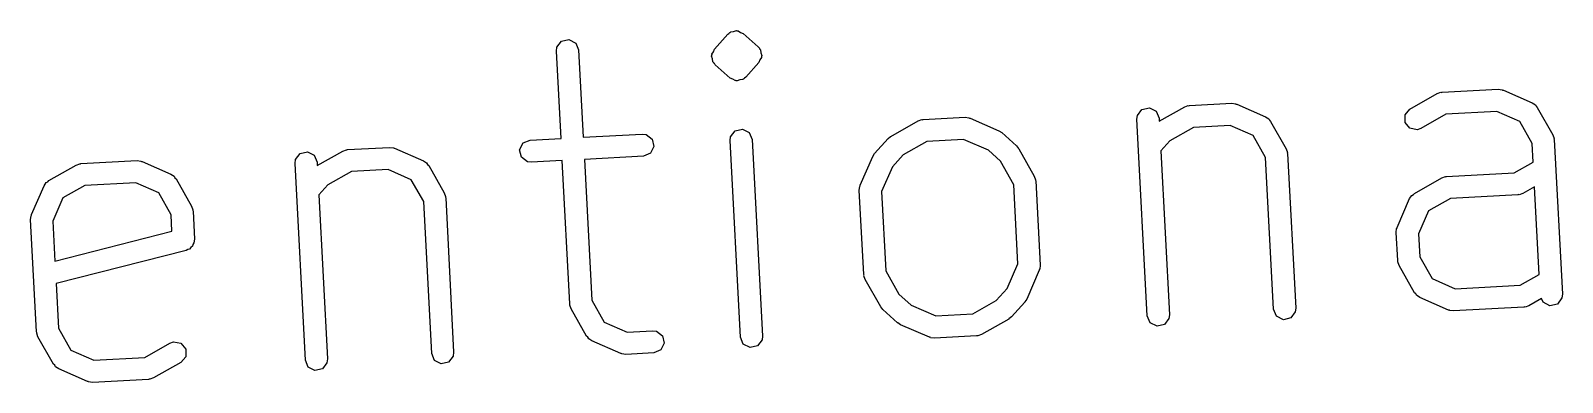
# Model space of a CAD drawing. Extents: x 59.1 to 150, y -119.5 to -80.2.
# Drawn here: x 105.37 to 115.75, y -91.36 to -88.98 of the extents above; entities that cross this region are included whole.
import ezdxf

# ---------------------------------------------------------------- set-up
doc = ezdxf.new("R2010")
doc.units = 0
doc.layers.add('BLACK', color=7, linetype='CONTINUOUS')

msp = doc.modelspace()

# ---------------------------------------------------------------- linework, layer by layer
at = {"layer": 'BLACK', "linetype": 'CONTINUOUS'}
for p, q in [((108.933, -89.0892), (108.964, -89.0483)), ((108.964, -89.0483), (109.014, -89.0367)), ((109.014, -89.0367), (109.06, -89.06)), ((109.06, -89.06), (109.08, -89.1072)), ((110, -89.1012), (110.09, -89.0012)), ((110.09, -89.0012), (110.098, -88.9951)), ((110.098, -88.9951), (110.1, -88.9922)), ((110.1, -88.9922), (110.103, -88.9912)), ((110.103, -88.9911), (110.105, -88.9884)), ((110.103, -88.9912), (110.103, -88.9911)), ((110.105, -88.9884), (110.107, -88.988)), ((110.107, -88.988), (110.111, -88.9851)), ((110.111, -88.9851), (110.13, -88.9824)), ((110.13, -88.9824), (110.149, -88.9764)), ((110.149, -88.9764), (110.152, -88.9777)), ((110.152, -88.9777), (110.155, -88.9769)), ((110.155, -88.9769), (110.158, -88.9785)), ((110.158, -88.9785), (110.162, -88.978)), ((110.162, -88.978), (110.178, -88.9883)), ((110.178, -88.9883), (110.196, -88.9956)), ((110.196, -88.9956), (110.296, -89.0857)), ((108.93, -89.1151), (108.933, -89.0892)), ((108.961, -89.7059), (108.93, -89.1151)), ((109.08, -89.1072), (109.111, -89.6981)), ((109.981, -89.1488), (109.984, -89.1425)), ((109.987, -89.1673), (109.981, -89.1488)), ((109.983, -89.1358), (109.993, -89.1193)), ((109.984, -89.1425), (109.983, -89.1358)), ((109.99, -89.1866), (109.987, -89.1673)), ((109.993, -89.1193), (110, -89.1012)), ((110.296, -89.0857), (110.303, -89.0935)), ((110.303, -89.0935), (110.305, -89.0953)), ((110.305, -89.0953), (110.306, -89.0985)), ((110.306, -89.0985), (110.313, -89.1063)), ((110.32, -89.1571), (110.309, -89.1736)), ((110.313, -89.1063), (110.315, -89.1255)), ((110.315, -89.1255), (110.321, -89.1441)), ((110.321, -89.1441), (110.319, -89.1504)), ((110.319, -89.1504), (110.32, -89.1571)), ((109.996, -89.1944), (109.99, -89.1866)), ((109.997, -89.1976), (109.996, -89.1944)), ((110, -89.1994), (109.997, -89.1976)), ((110.006, -89.2072), (110, -89.1994)), ((110.106, -89.2973), (110.006, -89.2072)), ((110.302, -89.1916), (110.212, -89.2917)), ((110.309, -89.1736), (110.302, -89.1916)), ((110.124, -89.3046), (110.106, -89.2973)), ((110.141, -89.3149), (110.124, -89.3046)), ((110.144, -89.3144), (110.141, -89.3149)), ((110.147, -89.316), (110.144, -89.3144)), ((110.15, -89.3152), (110.147, -89.316)), ((110.154, -89.3165), (110.15, -89.3152)), ((110.172, -89.3105), (110.154, -89.3165)), ((110.191, -89.3078), (110.172, -89.3105)), ((110.195, -89.3049), (110.191, -89.3078)), ((110.197, -89.3045), (110.195, -89.3049)), ((110.199, -89.3018), (110.197, -89.3045)), ((110.202, -89.3007), (110.199, -89.3017)), ((110.199, -89.3017), (110.199, -89.3018)), ((110.204, -89.2978), (110.202, -89.3007)), ((110.212, -89.2917), (110.204, -89.2978)), ((114.933, -89.393), (115.313, -89.373)), ((115.313, -89.373), (115.339, -89.3762)), ((115.339, -89.3762), (115.342, -89.3789)), ((115.342, -89.3789), (115.347, -89.3792)), ((115.347, -89.3792), (115.542, -89.4643)), ((113.188, -89.4924), (113.212, -89.4836)), ((113.212, -89.4836), (113.216, -89.4844)), ((113.216, -89.4844), (113.221, -89.4827)), ((113.221, -89.4827), (113.506, -89.4677)), ((113.506, -89.4677), (113.532, -89.4709)), ((113.532, -89.4709), (113.535, -89.4736)), ((113.535, -89.4736), (113.54, -89.4739)), ((113.54, -89.4739), (113.735, -89.559)), ((114.714, -89.5077), (114.899, -89.4026)), ((114.899, -89.4026), (114.924, -89.3939)), ((114.924, -89.3939), (114.928, -89.3947)), ((114.928, -89.3947), (114.933, -89.393)), ((115.542, -89.4643), (115.564, -89.4787)), ((115.564, -89.4787), (115.569, -89.4888)), ((111.195, -89.6921), (111.38, -89.5871)), ((111.38, -89.5871), (111.405, -89.5783)), ((111.405, -89.5783), (111.409, -89.5792)), ((111.409, -89.5792), (111.414, -89.5774)), ((111.414, -89.5774), (111.699, -89.5624)), ((111.699, -89.5624), (111.725, -89.5656)), ((111.725, -89.5656), (111.728, -89.5683)), ((111.728, -89.5683), (111.733, -89.5686)), ((111.733, -89.5686), (111.928, -89.6537)), ((112.864, -89.5765), (112.868, -89.5506)), ((112.934, -90.908), (112.864, -89.5765)), ((112.868, -89.5506), (112.898, -89.5096)), ((112.898, -89.5096), (112.948, -89.4981)), ((112.948, -89.4981), (112.994, -89.5214)), ((112.994, -89.5214), (113.014, -89.5686)), ((113.014, -89.5686), (113.015, -89.5901)), ((113.015, -89.5901), (113.188, -89.4924)), ((113.735, -89.559), (113.757, -89.5734)), ((113.757, -89.5734), (113.762, -89.5835)), ((113.762, -89.5835), (113.77, -89.5908)), ((114.681, -89.5468), (114.714, -89.5077)), ((114.681, -89.5981), (114.681, -89.5468)), ((114.958, -89.5418), (114.788, -89.6382)), ((115.303, -89.5238), (114.958, -89.5418)), ((115.459, -89.5918), (115.303, -89.5238)), ((115.569, -89.4888), (115.577, -89.4961)), ((115.577, -89.4961), (115.682, -89.6813)), ((109.111, -89.6981), (109.511, -89.6771)), ((109.511, -89.6771), (109.537, -89.6803)), ((109.537, -89.6803), (109.578, -89.7111)), ((110.109, -89.6952), (110.14, -89.6542)), ((110.14, -89.6542), (110.19, -89.6427)), ((110.19, -89.6427), (110.236, -89.6659)), ((110.236, -89.6659), (110.256, -89.7132)), ((111.928, -89.6537), (111.947, -89.6661)), ((111.947, -89.6661), (111.948, -89.6667)), ((111.948, -89.6667), (112.048, -89.7569)), ((113.246, -89.6316), (113.087, -89.7219)), ((113.496, -89.6185), (113.246, -89.6316)), ((113.652, -89.6865), (113.496, -89.6185)), ((113.736, -89.8346), (113.652, -89.6865)), ((113.77, -89.5908), (113.875, -89.776)), ((114.713, -89.6376), (114.681, -89.5981)), ((114.764, -89.6469), (114.713, -89.6376)), ((114.788, -89.6382), (114.764, -89.6469)), ((115.543, -89.7399), (115.459, -89.5918)), ((115.682, -89.6813), (115.691, -89.7058)), ((107.309, -89.8892), (107.481, -89.7914)), ((107.481, -89.7914), (107.506, -89.7827)), ((107.506, -89.7827), (107.51, -89.7835)), ((107.51, -89.7835), (107.514, -89.7818)), ((107.514, -89.7818), (107.799, -89.7668)), ((107.799, -89.7668), (107.825, -89.77)), ((107.825, -89.77), (107.829, -89.7727)), ((107.829, -89.7727), (107.833, -89.773)), ((107.833, -89.773), (108.029, -89.8581)), ((108.68, -89.7827), (108.703, -89.737)), ((108.692, -89.8327), (108.68, -89.7827)), ((108.703, -89.737), (108.751, -89.717)), ((108.751, -89.717), (108.961, -89.7059)), ((109.59, -89.7611), (109.567, -89.8068)), ((109.578, -89.7111), (109.59, -89.7611)), ((110.106, -89.721), (110.109, -89.6952)), ((110.176, -91.0525), (110.106, -89.721)), ((110.256, -89.7132), (110.326, -91.0447)), ((111.086, -89.8073), (111.177, -89.7072)), ((111.177, -89.7072), (111.194, -89.6934)), ((111.194, -89.6934), (111.195, -89.6921)), ((111.439, -89.7263), (111.28, -89.8166)), ((111.689, -89.7132), (111.439, -89.7263)), ((111.857, -89.7864), (111.689, -89.7132)), ((111.939, -89.8602), (111.857, -89.7864)), ((112.048, -89.7569), (112.062, -89.7745)), ((112.062, -89.7745), (112.063, -89.7756)), ((112.063, -89.7756), (112.168, -89.9608)), ((113.087, -89.7219), (113.026, -89.7899)), ((113.026, -89.7899), (113.084, -90.9001)), ((113.875, -89.776), (113.884, -89.8005)), ((115.55, -89.8662), (115.543, -89.7399)), ((115.691, -89.7058), (115.69, -89.7103)), ((115.69, -89.7103), (115.692, -89.7144)), ((115.692, -89.7144), (115.747, -90.7606)), ((105.489, -89.9912), (105.674, -89.8861)), ((105.674, -89.8861), (105.699, -89.8774)), ((105.699, -89.8774), (105.703, -89.8782)), ((105.703, -89.8782), (105.707, -89.8765)), ((105.707, -89.8765), (106.088, -89.8565)), ((106.088, -89.8565), (106.113, -89.8597)), ((106.113, -89.8597), (106.117, -89.8624)), ((106.117, -89.8624), (106.121, -89.8627)), ((106.121, -89.8627), (106.317, -89.9478)), ((107.158, -89.8755), (107.161, -89.8497)), ((107.228, -91.207), (107.158, -89.8755)), ((107.161, -89.8497), (107.192, -89.8087)), ((107.192, -89.8087), (107.242, -89.7972)), ((107.242, -89.7972), (107.288, -89.8205)), ((107.288, -89.8205), (107.308, -89.8677)), ((107.308, -89.8677), (107.309, -89.8892)), ((108.029, -89.8581), (108.05, -89.8725)), ((108.05, -89.8725), (108.055, -89.8826)), ((108.055, -89.8826), (108.064, -89.8898)), ((108.064, -89.8898), (108.169, -90.0751)), ((108.733, -89.8636), (108.692, -89.8327)), ((108.758, -89.8668), (108.733, -89.8636)), ((108.969, -89.8557), (108.758, -89.8668)), ((109.02, -90.827), (108.969, -89.8557)), ((109.519, -89.8269), (109.119, -89.8479)), ((109.119, -89.8479), (109.169, -90.8015)), ((109.567, -89.8068), (109.519, -89.8269)), ((110.988, -90.0227), (111.073, -89.8275)), ((111.073, -89.8275), (111.086, -89.8088)), ((111.086, -89.8088), (111.086, -89.8073)), ((111.206, -89.8986), (111.133, -90.0664)), ((111.28, -89.8166), (111.206, -89.8986)), ((112.029, -90.0194), (111.939, -89.8602)), ((113.79, -90.8631), (113.736, -89.8346)), ((113.884, -89.8005), (113.883, -89.805)), ((113.883, -89.805), (113.885, -89.8091)), ((113.885, -89.8091), (113.94, -90.8553)), ((115.42, -89.9396), (115.55, -89.8662)), ((105.471, -90.0047), (105.482, -89.9997)), ((105.482, -89.9997), (105.489, -89.9912)), ((106.317, -89.9478), (106.338, -89.9622)), ((106.338, -89.9622), (106.343, -89.9723)), ((106.343, -89.9723), (106.352, -89.9796)), ((106.352, -89.9796), (106.457, -90.1648)), ((107.54, -89.9306), (107.38, -90.021)), ((107.79, -89.9175), (107.54, -89.9306)), ((107.946, -89.9856), (107.79, -89.9175)), ((108.03, -90.1337), (107.946, -89.9856)), ((112.168, -89.9608), (112.177, -89.9854)), ((112.177, -89.9854), (112.176, -89.9898)), ((112.176, -89.9898), (112.178, -89.9939)), ((112.178, -89.9939), (112.208, -90.5646)), ((114.744, -90.0784), (114.929, -89.9733)), ((114.929, -89.9733), (114.954, -89.9646)), ((114.954, -89.9646), (114.958, -89.9654)), ((114.958, -89.9654), (114.962, -89.9636)), ((114.962, -89.9636), (115.42, -89.9396)), ((105.372, -90.2217), (105.457, -90.0265)), ((105.457, -90.0265), (105.471, -90.0047)), ((105.733, -90.0253), (105.585, -90.1093)), ((106.078, -90.0072), (105.733, -90.0253)), ((106.234, -90.0753), (106.078, -90.0072)), ((106.318, -90.2234), (106.234, -90.0753)), ((107.38, -90.021), (107.319, -90.0889)), ((107.319, -90.0889), (107.377, -91.1992)), ((108.169, -90.0751), (108.178, -90.0996)), ((108.178, -90.0996), (108.177, -90.104)), ((108.177, -90.104), (108.179, -90.1081)), ((110.982, -90.0566), (110.985, -90.0307)), ((111.012, -90.6272), (110.982, -90.0566)), ((110.985, -90.0307), (110.988, -90.0272)), ((110.988, -90.0272), (110.988, -90.0227)), ((111.133, -90.0664), (111.161, -90.6017)), ((112.057, -90.5547), (112.029, -90.0194)), ((114.712, -90.1136), (114.727, -90.0919)), ((114.727, -90.0919), (114.737, -90.0869)), ((114.737, -90.0869), (114.744, -90.0784)), ((115.446, -90.0885), (114.988, -90.1125)), ((115.45, -90.0867), (115.446, -90.0885)), ((115.454, -90.0876), (115.45, -90.0867)), ((115.479, -90.0788), (115.454, -90.0876)), ((115.559, -90.0336), (115.479, -90.0788)), ((115.59, -90.627), (115.559, -90.0336)), ((105.585, -90.1093), (105.517, -90.2654)), ((106.457, -90.1648), (106.466, -90.1893)), ((106.466, -90.1893), (106.465, -90.1937)), ((106.465, -90.1937), (106.467, -90.1979)), ((106.467, -90.1979), (106.477, -90.3881)), ((108.084, -91.1622), (108.03, -90.1337)), ((108.179, -90.1081), (108.233, -91.1543)), ((114.627, -90.3088), (114.712, -90.1136)), ((114.84, -90.1965), (114.772, -90.3526)), ((114.988, -90.1125), (114.84, -90.1965)), ((105.366, -90.2556), (105.369, -90.2297)), ((105.406, -91.0164), (105.366, -90.2556)), ((105.369, -90.2297), (105.372, -90.2261)), ((105.372, -90.2261), (105.372, -90.2217)), ((105.517, -90.2654), (105.531, -90.5368)), ((106.324, -90.3345), (106.318, -90.2234)), ((114.624, -90.3169), (114.627, -90.3133)), ((114.627, -90.3133), (114.627, -90.3088)), ((105.531, -90.5368), (106.324, -90.3345)), ((106.473, -90.4139), (106.466, -90.4238)), ((106.477, -90.3881), (106.473, -90.4139)), ((114.621, -90.3427), (114.624, -90.3169)), ((114.631, -90.5329), (114.621, -90.3427)), ((114.772, -90.3526), (114.78, -90.5074)), ((106.42, -90.4647), (105.539, -90.6895)), ((106.431, -90.4577), (106.42, -90.4647)), ((106.443, -90.4549), (106.431, -90.4577)), ((106.451, -90.4437), (106.443, -90.4549)), ((106.463, -90.4358), (106.451, -90.4437)), ((106.466, -90.4238), (106.463, -90.4358)), ((114.78, -90.5074), (114.864, -90.6555)), ((111.161, -90.6017), (111.251, -90.7609)), ((111.984, -90.7225), (112.057, -90.5547)), ((112.202, -90.5985), (112.117, -90.7937)), ((112.205, -90.5904), (112.202, -90.594)), ((112.202, -90.594), (112.202, -90.5985)), ((112.208, -90.5646), (112.205, -90.5904)), ((114.633, -90.5371), (114.631, -90.5329)), ((114.632, -90.5415), (114.633, -90.5371)), ((114.641, -90.566), (114.632, -90.5415)), ((114.746, -90.7512), (114.641, -90.566)), ((105.539, -90.6895), (105.555, -90.9909)), ((111.014, -90.6314), (111.012, -90.6272)), ((111.013, -90.6358), (111.014, -90.6314)), ((111.022, -90.6603), (111.013, -90.6358)), ((111.127, -90.8455), (111.022, -90.6603)), ((111.91, -90.8045), (111.984, -90.7225)), ((114.864, -90.6555), (115.02, -90.7236)), ((115.02, -90.7236), (115.46, -90.7005)), ((115.46, -90.7005), (115.59, -90.627)), ((109.021, -90.8311), (109.02, -90.827)), ((109.021, -90.8356), (109.021, -90.8311)), ((109.169, -90.8015), (109.253, -90.9496)), ((111.251, -90.7609), (111.333, -90.8348)), ((111.751, -90.8949), (111.91, -90.8045)), ((112.104, -90.8139), (112.014, -90.914)), ((112.117, -90.7937), (112.104, -90.8123)), ((112.104, -90.8123), (112.104, -90.8139)), ((114.754, -90.7585), (114.746, -90.7512)), ((114.759, -90.7686), (114.754, -90.7585)), ((114.781, -90.783), (114.759, -90.7686)), ((114.976, -90.8681), (114.781, -90.783)), ((115.606, -90.7901), (115.519, -90.8397)), ((115.617, -90.8156), (115.606, -90.7901)), ((115.663, -90.8389), (115.617, -90.8156)), ((115.713, -90.8274), (115.663, -90.8389)), ((115.744, -90.7864), (115.713, -90.8274)), ((115.747, -90.7606), (115.744, -90.7864)), ((109.029, -90.8601), (109.021, -90.8356)), ((109.134, -91.0453), (109.029, -90.8601)), ((111.128, -90.8466), (111.127, -90.8455)), ((111.142, -90.8643), (111.128, -90.8466)), ((111.242, -90.9544), (111.142, -90.8643)), ((111.333, -90.8348), (111.501, -90.908)), ((111.501, -90.908), (111.751, -90.8949)), ((111.995, -90.929), (111.81, -91.0341)), ((111.996, -90.9278), (111.995, -90.929)), ((112.014, -90.914), (111.996, -90.9278)), ((112.954, -90.9552), (112.934, -90.908)), ((113.081, -90.926), (113.05, -90.967)), ((113.084, -90.9001), (113.081, -90.926)), ((113.81, -90.9103), (113.79, -90.8631)), ((113.856, -90.9336), (113.81, -90.9103)), ((113.906, -90.9221), (113.856, -90.9336)), ((113.937, -90.8811), (113.906, -90.9221)), ((113.94, -90.8553), (113.937, -90.8811)), ((114.981, -90.8684), (114.976, -90.8681)), ((114.984, -90.8711), (114.981, -90.8684)), ((115.01, -90.8743), (114.984, -90.8711)), ((115.486, -90.8494), (115.01, -90.8743)), ((115.49, -90.8476), (115.486, -90.8494)), ((115.494, -90.8484), (115.49, -90.8476)), ((115.519, -90.8397), (115.494, -90.8484)), ((105.407, -91.0205), (105.406, -91.0164)), ((105.407, -91.025), (105.407, -91.0205)), ((105.415, -91.0495), (105.407, -91.025)), ((105.555, -90.9909), (105.639, -91.139)), ((109.253, -90.9496), (109.409, -91.0176)), ((109.409, -91.0176), (109.581, -91.0086)), ((109.581, -91.0086), (109.607, -91.0118)), ((109.607, -91.0118), (109.648, -91.0426)), ((111.243, -90.955), (111.242, -90.9544)), ((111.262, -90.9674), (111.243, -90.955)), ((111.457, -91.0525), (111.262, -90.9674)), ((111.81, -91.0341), (111.785, -91.0428)), ((113, -90.9785), (112.954, -90.9552)), ((113.05, -90.967), (113, -90.9785)), ((105.52, -91.2347), (105.415, -91.0495)), ((105.639, -91.139), (105.795, -91.207)), ((106.14, -91.189), (106.309, -91.0926)), ((106.309, -91.0926), (106.334, -91.0839)), ((106.334, -91.0839), (106.384, -91.0932)), ((106.384, -91.0932), (106.417, -91.1327)), ((106.417, -91.1327), (106.417, -91.184)), ((109.143, -91.0526), (109.134, -91.0453)), ((109.148, -91.0627), (109.143, -91.0526)), ((109.17, -91.0771), (109.148, -91.0627)), ((109.365, -91.1622), (109.17, -91.0771)), ((109.636, -91.1383), (109.589, -91.1584)), ((109.66, -91.0926), (109.636, -91.1383)), ((109.648, -91.0426), (109.66, -91.0926)), ((110.196, -91.0998), (110.176, -91.0525)), ((110.242, -91.123), (110.196, -91.0998)), ((110.292, -91.1115), (110.242, -91.123)), ((110.323, -91.0705), (110.292, -91.1115)), ((110.326, -91.0447), (110.323, -91.0705)), ((111.462, -91.0528), (111.457, -91.0525)), ((111.465, -91.0555), (111.462, -91.0528)), ((111.491, -91.0587), (111.465, -91.0555)), ((111.777, -91.0437), (111.491, -91.0587)), ((111.781, -91.042), (111.777, -91.0437)), ((111.785, -91.0428), (111.781, -91.042)), ((105.529, -91.242), (105.52, -91.2347)), ((105.534, -91.2521), (105.529, -91.242)), ((105.795, -91.207), (106.14, -91.189)), ((106.383, -91.2231), (106.198, -91.3282)), ((106.417, -91.184), (106.383, -91.2231)), ((107.248, -91.2543), (107.228, -91.207)), ((107.374, -91.225), (107.343, -91.266)), ((107.377, -91.1992), (107.374, -91.225)), ((108.104, -91.2094), (108.084, -91.1622)), ((108.149, -91.2327), (108.104, -91.2094)), ((108.199, -91.2212), (108.149, -91.2327)), ((108.23, -91.1802), (108.199, -91.2212)), ((108.233, -91.1543), (108.23, -91.1802)), ((109.369, -91.1625), (109.365, -91.1622)), ((109.373, -91.1652), (109.369, -91.1625)), ((109.399, -91.1684), (109.373, -91.1652)), ((109.589, -91.1584), (109.399, -91.1684)), ((105.556, -91.2665), (105.534, -91.2521)), ((105.751, -91.3516), (105.556, -91.2665)), ((105.755, -91.3519), (105.751, -91.3516)), ((105.759, -91.3546), (105.755, -91.3519)), ((106.165, -91.3378), (105.785, -91.3578)), ((106.169, -91.3361), (106.165, -91.3378)), ((106.174, -91.3369), (106.169, -91.3361)), ((106.198, -91.3282), (106.174, -91.3369)), ((107.293, -91.2776), (107.248, -91.2543)), ((107.343, -91.266), (107.293, -91.2776)), ((105.785, -91.3578), (105.759, -91.3546))]:
    msp.add_line(p, q, dxfattribs=at)

doc.saveas('drawing.dxf')
